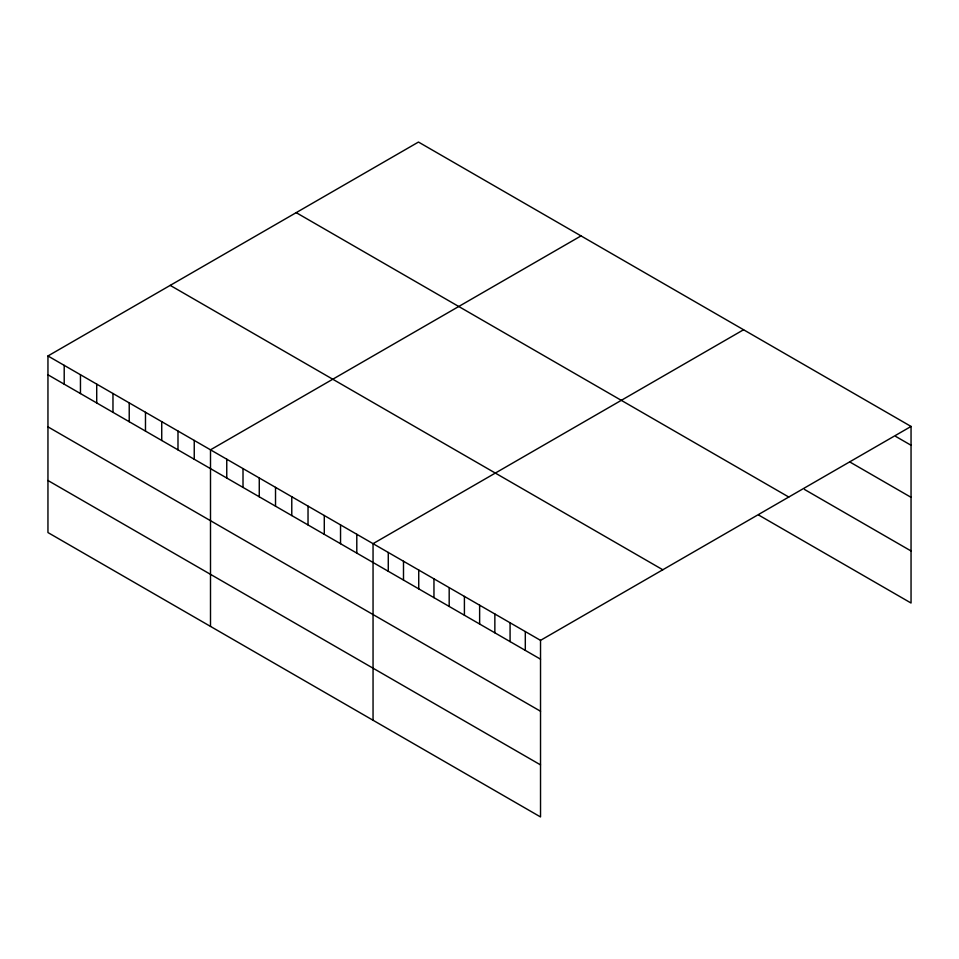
<?xml version="1.0" encoding="UTF-8"?>
<svg xmlns="http://www.w3.org/2000/svg" width="959" height="959" viewBox="0 0 959 959"><rect width="100%" height="100%" fill="white"/><g stroke="black" fill="none" stroke-linecap="round" stroke-linejoin="round"><path stroke-width="1.44" d="M911.05 426.443L540.528 640.36L540.528 816.948L47.95 532.557L47.95 355.969L418.472 142.052L911.05 426.443L911.05 603.031L758.797 515.127M581.022 235.902L210.5 449.819L210.5 626.407M743.573 329.752L373.051 543.669L373.051 720.245M895.826 436.477L911.05 445.264M850.154 462.166L911.05 497.325M804.469 489.438L911.05 550.969M296.199 212.646L788.778 497.038M170.222 285.386L662.801 569.766M47.95 355.969L540.528 640.36M47.95 374.789L540.528 659.181M47.95 426.851L540.528 711.242M47.95 480.495L540.528 764.886M525.304 631.573L525.304 650.394M510.08 622.787L510.08 641.595M494.856 613.988L494.856 632.808M479.632 605.201L479.632 624.021M464.408 596.414L464.408 615.234M449.184 587.627L449.184 606.436M433.959 578.828L433.959 597.649M418.735 570.042L418.735 588.862M403.499 561.255L403.499 580.063M388.275 552.456L388.275 571.276M356.796 534.283L356.796 553.103M340.541 524.897L340.541 543.717M324.286 515.51L324.286 534.331M308.031 506.136L308.031 524.945M291.776 496.75L291.776 515.558M275.521 487.364L275.521 506.184M259.266 477.978L259.266 496.798M243.011 468.591L243.011 487.412M226.756 459.205L226.756 478.026M194.245 440.433L194.245 459.253M177.99 431.047L177.99 449.867M161.735 421.672L161.735 440.481M145.48 412.286L145.48 431.094M129.225 402.9L129.225 421.72M112.97 393.514L112.97 412.334M96.715 384.127L96.715 402.948M80.46 374.741L80.46 393.562M64.205 365.355L64.205 384.175"/></g></svg>
